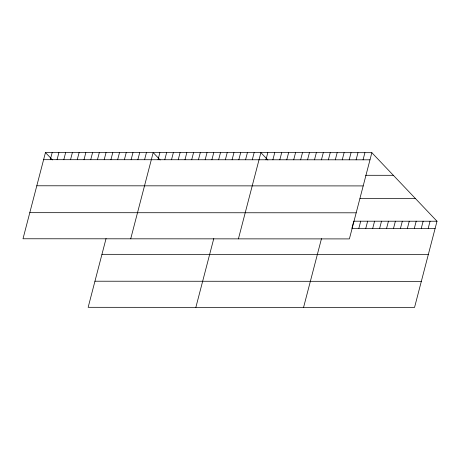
<?xml version="1.0" encoding="UTF-8"?>
<svg xmlns="http://www.w3.org/2000/svg" width="460" height="460" viewBox="0 0 460 460"><rect width="100%" height="100%" fill="white"/><g stroke="black" fill="none" stroke-linecap="round" stroke-linejoin="round"><path stroke-width="0.69" d="M45.459 152.547L23 238.769L349.387 238.907L371.847 152.685L45.459 152.547L52.48 159.936M50.33 159.683L52.187 152.553M57.063 159.689L58.92 152.553M63.796 159.689L65.653 152.559M70.529 159.695L72.387 152.559M77.257 159.695L79.114 152.565M83.99 159.701L85.847 152.565M90.723 159.701L92.581 152.57M97.457 159.706L99.314 152.57M104.184 159.706L106.041 152.576M110.917 159.712L112.775 152.576M117.651 159.712L119.508 152.582M124.384 159.718L126.241 152.582M106.07 238.527L88.153 307.315L414.541 307.452L437 221.231L371.847 152.685M131.112 159.718L132.969 152.588M137.845 159.723L139.702 152.588M144.578 159.723L146.435 152.593M130.709 238.815L153.168 152.593L160.189 159.982M158.039 159.729L159.896 152.599M164.772 159.735L166.629 152.599M171.505 159.735L173.362 152.605M178.233 159.741L180.096 152.605M184.966 159.741L186.823 152.611M191.699 159.746L193.556 152.611M198.433 159.746L200.29 152.617M205.16 159.752L207.023 152.617M211.893 159.752L213.75 152.622M218.626 159.758L220.484 152.622M225.36 159.758L227.217 152.628M232.087 159.764L233.95 152.628M195.862 307.36L213.779 238.573M238.82 159.764L240.678 152.634M245.554 159.769L247.411 152.634M252.287 159.769L254.144 152.639M238.418 238.861L260.877 152.639L267.892 160.028M265.955 159.775L267.812 152.645M272.889 159.781L274.746 152.645M279.824 159.781L281.681 152.651M286.758 159.787L288.615 152.651M293.698 159.787L295.556 152.657M300.633 159.792L302.49 152.657M307.567 159.792L309.425 152.662M314.502 159.798L316.359 152.662M321.436 159.798L323.294 152.668M328.377 159.804L330.234 152.668M335.311 159.804L337.168 152.674M303.571 307.401L321.488 238.619M342.246 159.81L344.103 152.674M349.18 159.81L351.037 152.68M356.115 159.815L357.978 152.68M363.055 159.815L364.912 152.685M358.846 228.332L360.709 221.202M365.786 228.338L367.643 221.202M372.721 228.338L374.578 221.208M379.655 228.344L381.512 221.208M386.59 228.344L388.447 221.214M393.53 228.35L395.387 221.214M400.464 228.35L402.322 221.22M407.399 228.355L409.256 221.22M414.334 228.355L416.191 221.225M421.268 228.361L423.131 221.225M428.208 228.361L430.065 221.231M43.602 159.683L369.989 159.821M365.602 175.294L393.346 175.306M36.8 185.782L363.193 185.915M360.013 198.588L415.501 198.611M29.796 212.669L356.19 212.808M437 221.231L353.769 221.197L351.911 228.332L435.143 228.367M101.953 254.328L428.346 254.46M94.95 281.215L421.343 281.353"/></g></svg>
